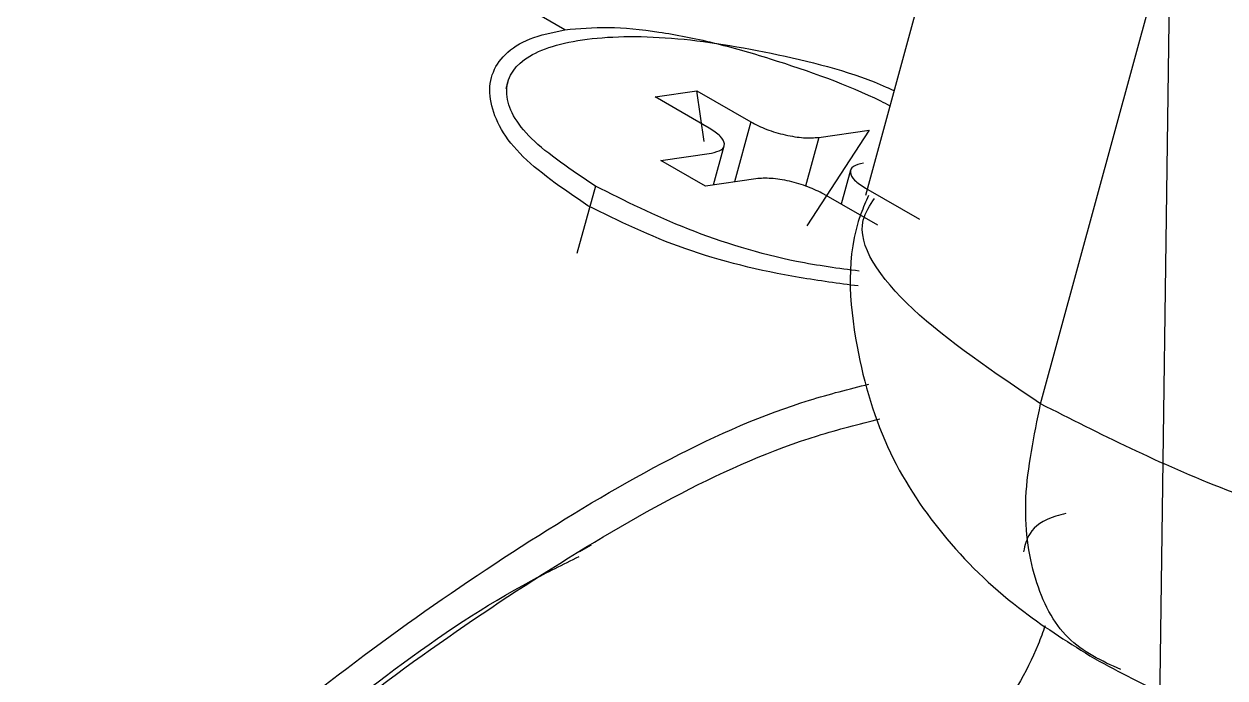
# Model space of a CAD drawing. Header units: millimetres. Extents: x 0 to 293, y 0 to 345.
# Drawn here: x 66.83 to 74.08, y 121.05 to 125 of the extents above; entities that cross this region are included whole.
import ezdxf

# ---------------------------------------------------------------- set-up
doc = ezdxf.new("R2010")
doc.units = ezdxf.units.MM

msp = doc.modelspace()

# ---------------------------------------------------------------- linework, layer by layer
at = {"color": 7, "linetype": 'Continuous', "lineweight": 25}
for p, q in [((73.4686, 104.66), (73.9003, 136.7505)), ((73.3945, 129.409), (71.9087, 123.9623)), ((72.9671, 122.7038), (74.453, 128.1505)), ((70.094, 124.9644), (69.0787, 125.5505)), ((69.7491, 124.6494), (69.7374, 124.6064)), ((70.6399, 124.5583), (70.8915, 124.5949)), ((70.9651, 124.3705), (70.6399, 124.5583)), ((70.8915, 124.5949), (71.2168, 124.4071)), ((70.9344, 124.29), (70.8915, 124.5949)), ((71.2168, 124.4071), (71.1181, 124.0452)), ((71.6276, 124.3136), (71.5474, 124.0194)), ((71.9323, 124.3579), (71.5543, 123.7799)), ((71.6276, 124.3136), (71.9323, 124.3579)), ((70.9915, 124.0268), (71.0559, 124.2627)), ((70.6739, 124.1748), (70.9786, 124.2191)), ((70.9426, 124.0197), (70.6739, 124.1748)), ((71.8191, 124.115), (71.7631, 123.9099)), ((70.2784, 124.0201), (70.1669, 123.6116)), ((71.2473, 124.064), (70.9426, 124.0197)), ((71.9834, 123.7827), (71.6581, 123.9705)), ((71.9098, 124.0071), (72.235, 123.8193)), ((70.2533, 121.8502), (70.1826, 121.8093))]:
    msp.add_line(p, q, dxfattribs=at)
for points, knots in [([(70.2326, 123.9009), (70.0798, 124.0048), (69.7742, 124.2127), (69.6313, 124.4979), (69.6431, 124.6954), (69.7255, 124.8206), (69.8699, 124.9177), (70.0195, 124.9489), (70.094, 124.9644)], [0, 0, 0, 0, 0.2495886, 0.4989678, 0.625062, 0.7493706, 0.8751632, 1, 1, 1, 1]), ([(70.094, 124.9644), (70.1785, 124.972), (70.3482, 124.9873), (70.6572, 124.9561), (70.9894, 124.891), (71.4415, 124.7606), (71.8278, 124.6223), (72.038, 124.515), (72.0568, 124.5054)], [0, 0, 0, 0, 0.161136, 0.323531, 0.483993, 0.646809, 0.968362, 1, 1, 1, 1]), ([(70.2784, 124.0201), (70.1339, 124.1162), (69.8448, 124.3082), (69.7009, 124.585), (69.8089, 124.7997), (70.1674, 124.9215), (70.7217, 124.9331), (71.3723, 124.826), (71.8646, 124.6984), (72.0661, 124.6036), (72.0816, 124.5963)], [0, 0, 0, 0, 0.141175, 0.28235, 0.423524, 0.564699, 0.705874, 0.847049, 0.988223, 1, 1, 1, 1]), ([(71.8716, 123.5056), (71.7466, 123.5221), (71.4089, 123.5667), (70.8148, 123.75), (70.4572, 123.9301), (70.2784, 124.0201)], [0, 0, 0, 0, 0.227153, 0.613577, 1, 1, 1, 1]), ([(71.9277, 123.9625), (71.9116, 123.9262), (71.7867, 123.6444), (71.8247, 123.0774), (72.0251, 122.4047), (72.3926, 121.861), (72.8188, 121.4597), (73.1465, 121.2552), (73.2919, 121.1645)], [0, 0, 0, 0, 0.0342616, 0.2657723, 0.4622118, 0.6478654, 0.8437743, 1, 1, 1, 1]), ([(71.866, 123.4161), (71.7475, 123.4316), (71.395, 123.4776), (70.7933, 123.6248), (70.4194, 123.8089), (70.2326, 123.9009)], [0, 0, 0, 0, 0.2022353, 0.6016677, 1, 1, 1, 1]), ([(72.9671, 122.7038), (72.685, 122.8938), (72.1207, 123.2738), (71.8182, 123.7253), (71.936, 123.9029), (71.9644, 123.9456)], [0, 0, 0, 0, 0.4316448, 0.8632897, 1, 1, 1, 1]), ([(65.1167, 101.1625), (64.8375, 101.2317), (64.0986, 101.4149), (63.1429, 102.1793), (62.2819, 103.3717), (61.7331, 104.9175), (61.5068, 106.7342), (61.6146, 108.7581), (62.0515, 110.9098), (62.801, 113.1072), (63.8342, 115.2654), (65.1115, 117.3023), (66.5833, 119.1366), (68.1952, 120.7096), (69.877, 121.9163), (71.1481, 122.6269), (71.8104, 122.7933), (71.9297, 122.8232)], [0, 0, 0, 0, 0.043928, 0.11625, 0.188573, 0.260895, 0.333217, 0.40554, 0.477862, 0.550185, 0.622507, 0.69483, 0.767152, 0.839475, 0.911797, 0.98412, 1, 1, 1, 1]), ([(62.5333, 103.5318), (62.3318, 104.0141), (61.9287, 104.9788), (61.7235, 106.7854), (61.8248, 108.7708), (62.2558, 110.8887), (62.9927, 113.0497), (64.009, 115.1726), (65.2654, 117.1761), (66.713, 118.9804), (68.2985, 120.5274), (69.9528, 121.715), (71.2112, 122.4168), (71.8705, 122.5816), (71.9957, 122.613)], [0, 0, 0, 0, 0.089012, 0.178024, 0.267035, 0.356047, 0.445059, 0.534071, 0.623083, 0.712095, 0.801106, 0.890118, 0.97913, 1, 1, 1, 1]), ([(73.1198, 122.0406), (73.0992, 122.0356), (72.9935, 122.0103), (72.8914, 121.9347), (72.8723, 121.8485), (72.8638, 121.8106)], [0, 0, 0, 0, 0.119536, 0.612495, 1, 1, 1, 1]), ([(61.793, 107.2476), (61.8047, 107.7779), (61.8304, 108.953), (62.2573, 110.9422), (62.981, 113.0812), (63.9908, 115.1881), (65.236, 117.1722), (66.6723, 118.9707), (68.2423, 120.4704), (69.4386, 121.4183), (70.0842, 121.7339), (70.1811, 121.7813)], [0, 0, 0, 0, 0.102836, 0.227849, 0.352862, 0.477875, 0.602888, 0.727901, 0.852914, 0.977927, 1, 1, 1, 1]), ([(72.994, 121.3625), (72.9805, 121.3246), (72.9062, 121.1152), (72.6784, 120.7527), (72.3334, 120.3156), (72.0695, 120.1127), (71.9376, 120.0112)], [0, 0, 0, 0, 0.068735, 0.379157, 0.689578, 1, 1, 1, 1]), ([(72.994, 121.3625), (72.9805, 121.3246), (72.9062, 121.1152), (72.6784, 120.7527), (72.3334, 120.3156), (72.0695, 120.1127), (71.9376, 120.0112)], [0, 0, 0, 0, 0.068735, 0.379157, 0.689578, 1, 1, 1, 1]), ([(73.2919, 121.1645), (73.4425, 121.084), (73.8727, 120.8543), (74.6838, 120.5865), (75.5513, 120.4056), (76.0486, 120.4324), (76.2434, 120.4429)], [0, 0, 0, 0, 0.1713698, 0.4893939, 0.7999197, 1, 1, 1, 1])]:
    msp.add_open_spline(points, degree=3, knots=knots, dxfattribs=at)
for points in [[(71.2168, 124.4071), (71.2476, 124.3915), (71.3092, 124.3603), (71.4252, 124.3265), (71.54, 124.3078), (71.5984, 124.3116), (71.6276, 124.3136)], [(70.9786, 124.2191), (71.0014, 124.2248), (71.0471, 124.236), (71.0637, 124.2739), (71.0396, 124.3211), (70.9899, 124.354), (70.9651, 124.3705)], [(71.8963, 124.1585), (71.8735, 124.1529), (71.8278, 124.1416), (71.8112, 124.1037), (71.8353, 124.0565), (71.885, 124.0236), (71.9098, 124.0071)], [(71.6581, 123.9705), (71.6273, 123.9861), (71.5657, 124.0173), (71.4497, 124.0511), (71.3349, 124.0699), (71.2765, 124.066), (71.2473, 124.064)], [(73.4504, 121.0982), (73.3365, 121.1503), (73.1086, 121.2546), (72.9147, 121.6307), (72.8472, 122.123), (72.9271, 122.5102), (72.9671, 122.7038)], [(77.7601, 121.6124), (77.4192, 121.5897), (76.7373, 121.5442), (75.3987, 121.7631), (74.0446, 122.1574), (73.3263, 122.5217), (72.9671, 122.7038)]]:
    msp.add_open_spline(points, degree=3, dxfattribs=at)

doc.saveas('drawing.dxf')
